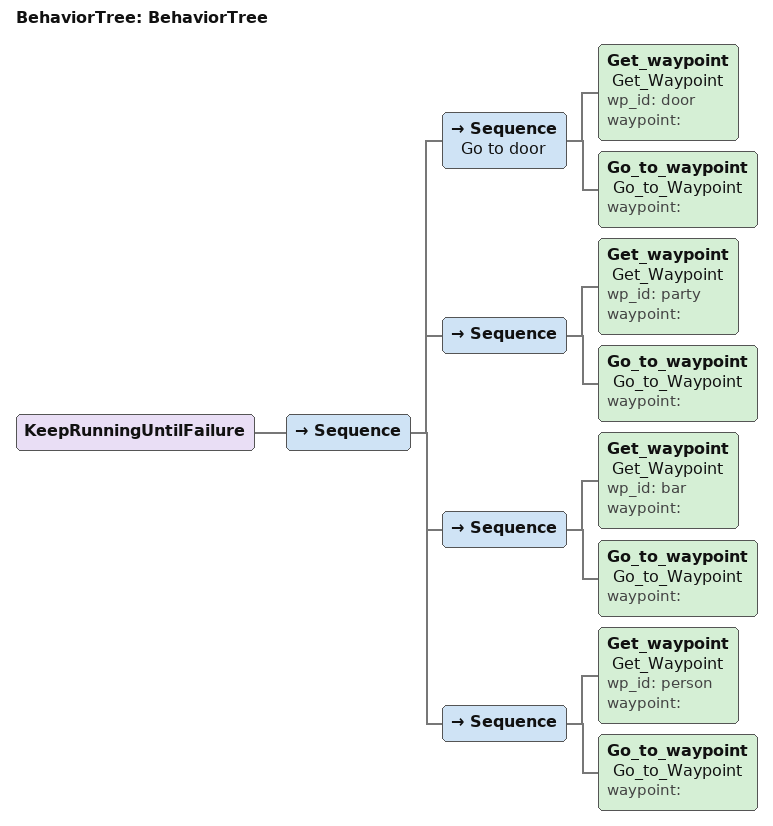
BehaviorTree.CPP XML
<?xml version="1.0" encoding="UTF-8"?>
<root BTCPP_format="4">
  <BehaviorTree ID="BehaviorTree">
    <KeepRunningUntilFailure>
      <Sequence>
        <Sequence name="Go to door">
          <Get_waypoint name="Get_Waypoint"
                        wp_id="door"
                        waypoint=""/>
          <Go_to_waypoint name="Go_to_Waypoint"
                          waypoint=""/>
        </Sequence>
        <Sequence>
          <Get_waypoint name="Get_Waypoint"
                        wp_id="party"
                        waypoint=""/>
          <Go_to_waypoint name="Go_to_Waypoint"
                          waypoint=""/>
        </Sequence>
        <Sequence>
          <Get_waypoint name="Get_Waypoint"
                        wp_id="bar"
                        waypoint=""/>
          <Go_to_waypoint name="Go_to_Waypoint"
                          waypoint=""/>
        </Sequence>
        <Sequence>
          <Get_waypoint name="Get_Waypoint"
                        wp_id="person"
                        waypoint=""/>
          <Go_to_waypoint name="Go_to_Waypoint"
                          waypoint=""/>
        </Sequence>
      </Sequence>
    </KeepRunningUntilFailure>
  </BehaviorTree>

</root>
